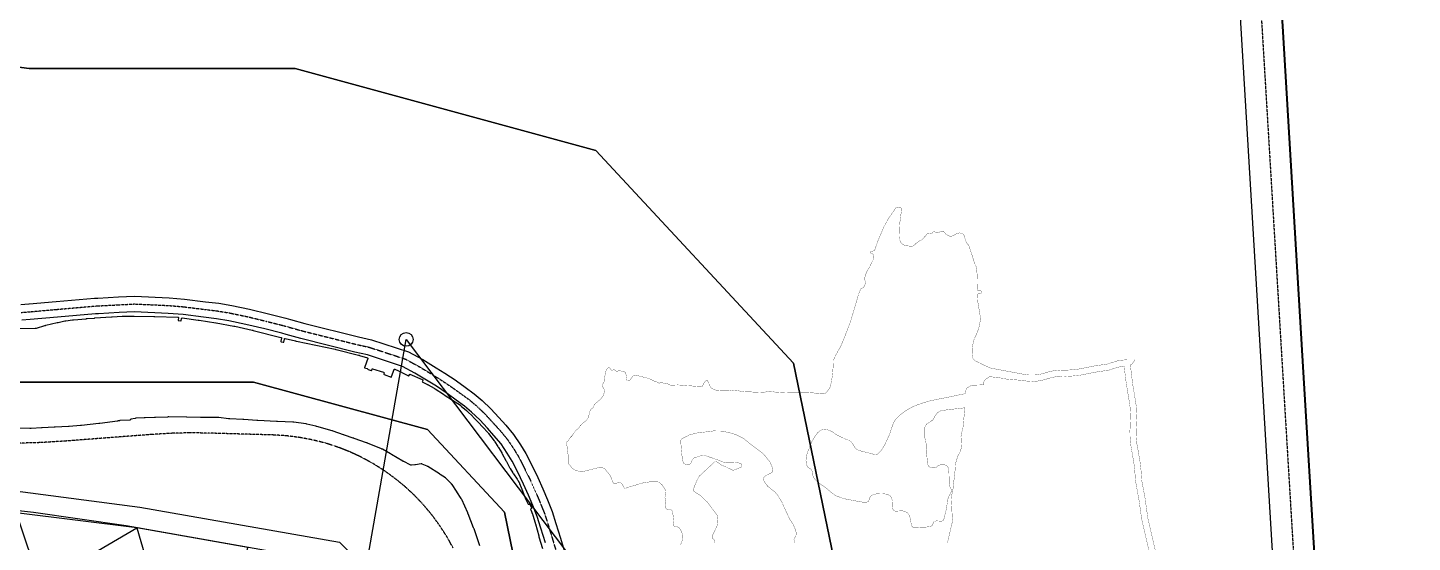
# Model space of a CAD drawing. Header units: millimetres. Extents: x -2018 to 1267, y -2136 to 2585.
# Drawn here: x -59 to 1267, y 792 to 1284 of the extents above; entities that cross this region are included whole.
import ezdxf

# ---------------------------------------------------------------- set-up
doc = ezdxf.new("R2010")
doc.units = ezdxf.units.MM
doc.linetypes.add('DASH', pattern=[0.35, 0.25, -0.1])
for name, color, linetype in [('0block', 7, 'Continuous'), ('0lake', 140, 'DASH'), ('0river', 141, 'Continuous'), ('0river_center', 10, 'Continuous'), ('0road_center', 10, 'DASH'), ('1origin_square', 40, 'Continuous'), ('1origin_square_circle', 40, 'Continuous'), ('2area_all', 7, 'Continuous'), ('2area_down', 7, 'Continuous'), ('2area_up', 7, 'Continuous'), ('3_commercial', 1, 'Continuous'), ('3_resident', 2, 'Continuous')]:
    doc.layers.add(name, color=color, linetype=linetype)
doc.layers.add('0edge', color=40, linetype='Continuous', lineweight=40)

msp = doc.modelspace()

# ---------------------------------------------------------------- linework, layer by layer
at = {"layer": '0block', "color": 7}
for points in [[(1134.5, 762.3), (1098.7, 1358.5)], [(-65.2, 1019.5), (-57.3, 1020.1), (-57.2, 1020.1), (-31.3, 1022.4), (5.5, 1025.6), (8.6, 1025.8), (28.4, 1026.8), (43.6, 1027.6), (76.9, 1026.1), (91.7, 1024.8), (111.7, 1022.3), (124.4, 1020.8), (137, 1018.7), (153.7, 1015.2), (172.1, 1010.7), (188.8, 1006.5), (193.2, 1005.2), (206.8, 1001.4), (258.2, 988.6), (270.7, 985.9), (306.2, 974.2), (319.7, 966.8), (332.7, 959), (340.9, 953.9), (351.6, 946.8), (352, 946.5), (360.4, 940.4), (369.1, 934.2), (376.5, 927.8), (385, 919.8), (392.7, 911.4), (399.3, 904.1), (406.7, 895.1), (413.3, 885.3), (418.4, 876.9), (423.7, 866.4), (429.8, 854.2), (434.8, 843.1), (439.1, 832.8), (443.6, 821.6), (447.2, 809.9), (451.5, 795.9), (456.9, 777.9)]]:
    msp.add_lwpolyline(points, dxfattribs=at)
at = {"layer": '0block'}
for points in [[(437.2, 791.5), (432.9, 805.5), (429.4, 816.6), (425.2, 827.1), (421, 837.1), (416.2, 847.8), (410.3, 859.7), (405.3, 869.6), (400.6, 877.3), (394.7, 886.1), (387.9, 894.3), (381.6, 901.3), (374.3, 909.3), (366.5, 916.7), (359.8, 922.4), (351.7, 928.2), (343.2, 934.3), (343, 934.4), (332.8, 941.3), (324.9, 946.2), (312.3, 953.8), (300.2, 960.3), (266.8, 971.4), (254.7, 974), (203, 986.9), (189, 990.8), (184.8, 992.1), (168.5, 996.2), (150.4, 1000.6), (134.2, 1003.9), (122.2, 1006), (109.9, 1007.4), (90.2, 1009.9), (76, 1011.1), (43.6, 1012.6), (29.2, 1011.8), (9.3, 1010.8), (6.5, 1010.6), (-30, 1007.4), (-56, 1005.1), (-56.2, 1005.1), (-64.2, 1004.5)], [(-109.6, 846.5), (48.9, 825.7), (240.1, 792.1), (274.5, 758)]]:
    msp.add_lwpolyline(points, dxfattribs=at)
msp.add_lwpolyline([(244.7, 416.3), (344.4, 410.4), (336.9, 441.4), (321.2, 521.4), (305.5, 601.4), (286.5, 671.8), (270.9, 723.5), (257.4, 746.8), (230.5, 773.5), (35.8, 807.7), (-53, 820.5), (-130.1, 829.1), (-132.2, 788.9), (-132.3, 754.5), (-129.5, 717.3), (-126.4, 694.8), (-123.3, 678), (-119.6, 661), (-65, 433.9), (165.1, 420.8)], close=True, dxfattribs=at)
at = {"layer": '0edge'}
msp.add_lwpolyline([(994.5, -665.4), (1024.9, -129.2), (1046.3, -110.3), (1204.9, -122.2), (1263.6, -126.3), (1267.1, -75.6), (1258.6, 121.4), (1213.3, 457.4), (1202.5, 537.9), (1181.9, 690.2), (1179.7, 708.8), (1174.4, 765.4), (1162.7, 960.1), (1157.9, 1040), (1138.6, 1360.8)], dxfattribs=at)
at = {"layer": '0lake', "const_width": 0.25}
for points in [[(566.7, 789.9), (567.9, 793.2), (568.1, 793.7), (568.1, 794.2), (568.4, 796.1), (568.4, 796.6), (568.4, 797.1), (568.4, 798.6), (568.4, 799.1), (568.3, 799.6), (567.7, 801.5), (567.6, 802), (567.3, 802.5), (565.8, 805), (565.5, 805.5), (565.2, 805.8), (564.3, 806.3), (563.9, 806.6), (563.5, 806.8), (561, 807.4), (560.5, 807.5), (560.1, 807.8), (559.8, 808.2), (559.6, 808.7), (559.6, 809.2), (559.6, 809.7), (559.9, 811.6), (560, 812.1), (560, 812.6), (559.5, 816.6), (559.5, 817.1), (559.4, 817.6), (559, 821.1), (558.9, 821.5), (558.6, 821.9), (557.9, 822.7), (557.5, 823), (557.1, 823.2), (556.6, 823.4), (556.1, 823.5), (553.7, 823.8), (553.2, 823.9), (552.7, 824.1), (552.4, 824.5), (552.2, 824.9), (552, 825.4), (552.1, 825.9), (552.1, 826.4), (552.2, 826.9), (552.3, 827.9), (552.4, 828.4), (552.4, 828.9), (552.4, 829.9), (552.4, 830.4), (552.3, 830.9), (551.8, 833.8), (551.7, 834.3), (551.6, 834.8), (551.7, 835.8), (551.8, 836.3), (551.9, 836.8), (552.2, 838.2), (552.3, 838.7), (552.4, 839.2), (552.3, 840.7), (552.3, 841.2), (552.1, 841.7), (551.7, 842.6), (551.5, 843), (551.2, 843.5), (549, 846.8), (548.7, 847.2), (548.3, 847.5), (546.5, 849.2), (546.1, 849.5), (545.6, 849.7), (544.6, 849.8), (544.1, 849.8), (543.6, 849.8), (541.6, 849.8), (541.1, 849.8), (540.6, 849.8), (537.1, 849.8), (536.6, 849.8), (536.1, 849.7), (531.7, 849.1), (531.2, 849), (530.7, 848.9), (524.9, 847.2), (524.4, 847), (524, 846.9), (516.8, 844.8), (516.3, 844.6), (515.8, 844.4), (514.4, 843.9), (514, 843.7), (513.5, 843.7), (513, 843.8), (512.6, 844), (512.3, 844.4), (512.1, 844.8), (511.9, 845.3), (511.2, 846.6), (511, 847.1), (510.7, 847.5), (509.4, 849), (509, 849.3), (508.6, 849.5), (508.1, 849.5), (507.6, 849.4), (507.1, 849.3), (506.6, 849.1), (504.3, 848.1), (503.9, 847.9), (503.4, 847.9), (502.9, 848.1), (502.6, 848.4), (501.7, 849.6), (501.4, 850.1), (501.3, 850.5), (500.1, 853.8), (499.9, 854.3), (499.7, 854.7), (499, 856.1), (498.7, 856.5), (498.4, 856.9), (496.2, 859.6), (495.9, 860), (494, 862.3), (493.6, 862.6), (493.1, 862.8), (491.3, 863.5), (490.8, 863.6), (490.3, 863.6), (488.8, 863.6), (488.3, 863.5), (487.8, 863.4), (484.9, 862.7), (484.4, 862.6), (483.9, 862.4), (478.6, 861.1), (478.1, 861), (477.6, 860.8), (473.2, 859.8), (472.8, 859.7), (472.3, 859.7), (470.3, 859.9), (469.8, 859.9), (469.3, 860), (468.3, 860.3), (467.8, 860.5), (467.4, 860.6), (465, 861.4), (464.6, 861.6), (464.2, 862), (462.6, 863.2), (462.2, 863.5), (461.9, 863.9), (460.8, 865.6), (460.5, 866), (460.2, 866.3), (459.4, 867), (459, 867.3), (458.9, 867.8), (458.9, 875.3), (458.9, 875.8), (458.8, 876.2), (458.4, 878.2), (458.3, 878.7), (458.3, 879.2), (458.1, 880.7), (458, 881.2), (458, 881.7), (458, 882.7), (458, 883.2), (457.9, 883.7), (457.2, 886.6), (457.3, 887.1), (457.4, 887.6), (457.6, 888), (457.9, 888.4), (459.1, 889.3), (459.4, 889.7), (459.7, 890.1), (460.7, 891.8), (461, 892.2), (461.3, 892.6), (462.4, 893.7), (462.7, 894), (463, 894.4), (465.2, 897.8), (465.5, 898.2), (465.8, 898.5), (467.7, 900.2), (468.1, 900.5), (468.4, 900.9), (469.2, 901.6), (469.5, 902), (469.7, 902.4), (470.2, 903.3), (470.5, 903.7), (470.8, 904), (473, 906.1), (473.4, 906.4), (473.8, 906.7), (475.8, 908.2), (476.2, 908.5), (476.5, 908.9), (477.7, 910.5), (478, 910.9), (478.1, 911.4), (479.6, 916.2), (479.7, 916.7), (479.8, 917.2), (479.9, 917.7), (480.1, 918.1), (480.4, 918.5), (480.6, 919), (480.9, 919.4), (481.3, 919.7), (482.1, 920.3), (482.5, 920.6), (482.8, 921), (483.1, 921.4), (483.3, 921.8), (483.5, 922.3), (483.9, 923.7), (484.2, 924.1), (484.6, 924.4), (486.1, 925.8), (486.5, 926.1), (486.9, 926.4), (489.6, 928.6), (489.9, 929), (490.2, 929.4), (492.4, 932.1), (492.7, 932.5), (492.8, 933), (493.2, 934.5), (493.4, 934.9), (493.6, 935.4), (493.8, 935.9), (493.7, 936.4), (493.6, 936.9), (493.2, 938.8), (493, 939.3), (492.8, 939.7), (492.2, 940.5), (492, 941), (491.8, 941.4), (491.6, 941.9), (491.6, 942.4), (491.7, 942.9), (491.9, 943.3), (492.2, 943.8), (492.5, 944.2), (492.7, 944.6), (492.9, 945.1), (493.2, 945.5), (493.4, 946), (493.3, 947), (493.3, 947.5), (493.4, 948), (494.5, 952.8), (494.6, 953.3), (494.7, 953.8), (495.2, 956.2), (495.4, 956.7), (495.6, 957.2), (496.6, 958.3), (496.9, 958.7), (497.3, 958.9), (497.8, 959), (498.3, 959), (498.8, 958.8), (499.1, 958.4), (499.3, 958), (499.6, 957.6), (499.9, 957.2), (500.2, 956.9), (500.7, 956.8), (501.2, 956.8), (501.7, 956.9), (502.2, 957), (502.7, 957.1), (503.1, 957.1), (503.6, 956.8), (503.9, 956.5), (504.3, 956.2), (505.1, 955.6), (505.6, 955.5), (506, 955.6), (506.5, 955.8), (506.9, 956.1), (507.4, 956.3), (507.8, 956.5), (508.3, 956.5), (508.7, 956.3), (509.2, 956.1), (511.1, 955.6), (511.6, 955.5), (512.1, 955.4), (512.6, 955.2), (513, 955), (513.4, 954.7), (513.8, 954.4), (514.1, 954), (514.8, 949.5), (514.9, 949.1), (515, 948.1), (515.1, 947.6), (515.2, 947.1), (515.4, 946.6), (515.7, 946.4), (516.2, 946.4), (516.7, 946.5), (517.2, 946.5), (517.6, 946.7), (517.9, 947.1), (518.8, 948.3), (519.1, 948.7), (519.4, 949.1), (520, 949.9), (520.3, 950.3), (520.6, 950.7), (520.9, 951.1), (521.3, 951.4), (521.8, 951.5), (522.8, 951.7), (523.3, 951.8), (523.8, 951.7), (524.3, 951.7), (524.8, 951.6), (525.3, 951.5), (528.2, 950.9), (528.7, 950.8), (529.2, 950.6), (532.5, 949.7), (533, 949.6), (533.5, 949.5), (537.8, 948.1), (538.3, 948), (538.7, 947.7), (539.1, 947.4), (539.6, 947.2), (540.9, 946.5), (541.4, 946.3), (541.8, 946.2), (543.7, 945.5), (544.2, 945.3), (544.6, 945.1), (545.4, 944.5), (545.9, 944.3), (546.4, 944.4), (546.8, 944.7), (547.2, 945), (547.7, 945), (548.1, 944.9), (549.1, 944.6), (549.6, 944.5), (550.1, 944.4), (553.5, 943.8), (554, 943.7), (554.5, 943.5), (555.4, 943.2), (555.9, 943), (556.3, 942.7), (556.8, 942.5), (557.3, 942.5), (559.8, 942.5), (560.3, 942.5), (560.8, 942.5), (563.3, 942.6), (563.8, 942.6), (564.3, 942.6), (568.3, 942.4), (568.8, 942.4), (569.3, 942.3), (573.2, 941.9), (573.7, 941.9), (574.2, 941.9), (576.7, 941.7), (577.2, 941.7), (577.7, 941.6), (584.2, 941.1), (584.7, 941.1), (585.2, 941.1), (586.7, 940.9), (587.2, 941.1), (587.5, 941.5), (588.6, 943.7), (588.8, 944.2), (589.1, 944.6), (590.7, 946.5), (591, 946.9), (591.5, 947.1), (592, 947.1), (592.3, 946.8), (593, 945.4), (593.2, 945), (593.4, 944.5), (594.8, 941.3), (595, 940.9), (595.3, 940.5), (595.7, 940.1), (596, 939.8), (596.4, 939.4), (597.7, 938.7), (598.1, 938.4), (598.6, 938.2), (600.5, 937.6), (601, 937.4), (601.4, 937.3), (607.4, 936.9), (607.9, 936.9), (608.4, 936.9), (611.4, 937), (611.9, 937), (612.4, 937), (614.4, 937.3), (614.9, 937.4), (615.4, 937.5), (615.9, 937.6), (616.4, 937.6), (618.4, 937.4), (618.9, 937.4), (619.4, 937.4), (620.4, 937.2), (620.9, 937.2), (621.4, 937.1), (624.3, 936.6), (624.8, 936.6), (625.3, 936.5), (626.8, 936.3), (627.3, 936.2), (627.8, 936.2), (628.8, 936.1), (629.3, 936), (629.8, 936), (632.3, 936), (632.8, 936), (633.3, 936), (635.8, 935.8), (636.3, 935.8), (636.8, 935.8), (639.3, 935.7), (639.8, 935.7), (640.3, 935.6), (643.3, 935.5), (643.8, 935.5), (644.3, 935.5), (645.3, 935.5), (645.8, 935.5), (646.3, 935.5), (646.8, 935.6), (648.2, 935.9), (648.7, 936), (649.2, 936.1), (650.7, 936.2), (651.2, 936.3), (651.7, 936.3), (653.2, 936.3), (653.7, 936.2), (654.2, 936.2), (655.2, 936.1), (655.7, 936), (656.2, 935.9), (657.6, 935.6), (658.1, 935.5), (658.6, 935.4), (661.6, 935.2), (662.1, 935.2), (662.6, 935.1), (663.6, 935.1), (664.1, 935.1), (664.6, 935.1), (666.6, 935.2), (667.1, 935.2), (667.6, 935.2), (669.6, 935.3), (670.1, 935.3), (670.6, 935.4), (673.6, 935.4), (674.1, 935.5), (674.6, 935.5), (676.6, 935.5), (677.1, 935.5), (677.6, 935.5), (680.1, 935.5), (680.6, 935.5), (681.1, 935.5), (684.6, 935.4), (685.1, 935.4), (685.6, 935.4), (687.6, 935.3), (688.1, 935.3), (688.6, 935.3), (692.1, 935.1), (692.6, 935.1), (693.1, 935.1), (695.6, 934.7), (696.1, 934.6), (696.6, 934.5), (700.6, 934.2), (701.1, 934.1), (701.6, 934.1), (704, 934.2), (704.5, 934.3), (705, 934.4), (705.4, 934.7), (705.8, 935.1), (707.1, 936.6), (707.4, 937), (707.7, 937.4), (709.4, 939.9), (709.6, 940.3), (709.8, 940.8), (709.9, 941.3), (710.9, 945.1), (711, 945.6), (711.1, 946.1), (712, 952.5), (712.1, 953), (712.1, 953.5), (712.6, 959.5), (712.7, 960), (712.7, 960.5), (712.7, 963), (712.8, 963.5), (712.8, 964), (712.8, 965.5), (712.8, 966), (713, 966.5), (714.7, 970.1), (714.9, 970.6), (715.1, 971), (716.5, 973.6), (716.8, 974.1), (717, 974.5), (720, 979.7), (720.2, 980.2), (720.4, 980.6), (724.4, 990.4), (724.5, 990.8), (724.7, 991.3), (729, 1002.5), (729.2, 1003), (729.3, 1003.5), (731.2, 1009.7), (731.4, 1010.1), (731.5, 1010.6), (736.7, 1028.4), (736.8, 1028.9), (737, 1029.3), (737.5, 1030.7), (737.7, 1031.2), (737.9, 1031.7), (738.8, 1034), (739.1, 1034.4), (739.5, 1034.7), (742, 1036.3), (742.3, 1036.6), (742.5, 1037.1), (743.1, 1038.5), (743.2, 1039), (743.3, 1039.5), (743.5, 1041), (743.5, 1041.5), (743.3, 1042), (743, 1042.9), (742.9, 1043.4), (742.9, 1043.9), (742.9, 1044.4), (742.9, 1044.9), (743.1, 1045.9), (743.2, 1046.4), (743.3, 1046.8), (744.3, 1049.7), (744.5, 1050.1), (744.7, 1050.6), (747.7, 1055.8), (747.9, 1056.2), (748.1, 1056.7), (751.5, 1063.4), (751.6, 1063.9), (751.7, 1064.4), (751.7, 1064.9), (751.7, 1065.3), (751.5, 1066.3), (751.3, 1066.8), (751.1, 1067.2), (750.4, 1067.9), (750, 1068.2), (749.5, 1068.5), (749.1, 1068.6), (748.6, 1068.8), (748.3, 1069.2), (748.3, 1069.7), (748.5, 1070.1), (749, 1070.3), (749.4, 1070.5), (749.9, 1070.6), (750.4, 1070.7), (750.9, 1070.8), (751.9, 1071), (752.3, 1071.3), (752.5, 1071.7), (753, 1073.1), (753.2, 1073.6), (753.3, 1074.1), (755.1, 1079.3), (755.3, 1079.7), (755.4, 1080.2), (759.3, 1089.4), (759.5, 1089.9), (761.3, 1094), (761.6, 1094.4), (761.8, 1094.9), (765.4, 1101.5), (765.6, 1101.9), (765.9, 1102.3), (773.1, 1112.6), (773.4, 1112.9), (773.9, 1112.8), (778.3, 1111.8), (778.3, 1111.3), (778.2, 1110.8), (776.5, 1097.9), (776.5, 1097.5), (776.4, 1097), (776, 1086), (776, 1085.5), (776, 1085), (776.3, 1082.5), (776.3, 1082), (776.4, 1081.5), (777.1, 1079.6), (777.3, 1079.1), (777.6, 1078.8), (777.9, 1078.4), (778.3, 1078), (778.7, 1077.7), (779.5, 1077.1), (779.9, 1076.8), (780.3, 1076.6), (782.2, 1076), (782.7, 1075.8), (786.6, 1075.4), (787.1, 1075.4), (788.6, 1075.5), (789.1, 1075.6), (789.6, 1075.7), (791.4, 1077.4), (791.8, 1077.8), (792.2, 1078.1), (793.7, 1079.3), (794.1, 1079.7), (794.5, 1080), (797.2, 1081.3), (797.6, 1081.5), (798, 1081.9), (800.7, 1084.8), (801.1, 1085.1), (801.4, 1085.5), (802.6, 1087.1), (803, 1087.5), (803.4, 1087.8), (803.9, 1087.8), (804.4, 1087.8), (804.8, 1087.7), (805.3, 1087.7), (805.8, 1087.6), (806.3, 1087.6), (806.8, 1087.7), (807.3, 1087.8), (807.6, 1088.2), (807.9, 1088.6), (808.3, 1088.9), (808.7, 1089.1), (809.2, 1089.3), (809.7, 1089.1), (810.2, 1089), (810.6, 1088.9), (811.6, 1088.7), (812.1, 1088.5), (812.6, 1088.5), (813.6, 1088.6), (814.1, 1088.7), (814.5, 1088.9), (814.9, 1089.3), (815.3, 1089.5), (815.8, 1089.6), (816.3, 1089.7), (816.8, 1089.7), (817.8, 1089.7), (818.2, 1089.6), (818.6, 1089.3), (819.3, 1088.5), (819.6, 1088.1), (819.9, 1087.7), (820.1, 1087.3), (820.5, 1086.9), (820.9, 1086.7), (821.8, 1086.2), (822.2, 1086), (822.6, 1085.7), (824, 1085.1), (824.5, 1084.9), (824.9, 1084.9), (825.9, 1085), (826.4, 1085.1), (826.9, 1085.3), (828.3, 1085.9), (828.7, 1086.1), (829.2, 1086.3), (830.9, 1087.4), (831.3, 1087.6), (831.8, 1087.7), (833.3, 1088), (833.8, 1088.1), (834.3, 1088), (836.6, 1087.2), (837.1, 1087), (837.4, 1086.6), (837.7, 1086.2), (838, 1085.8), (838.2, 1085.3), (838.3, 1084.9), (838.5, 1084.4), (839.2, 1081.5), (839.4, 1081), (839.5, 1080.5), (840.7, 1078.3), (840.9, 1077.9), (841.2, 1077.5), (841.6, 1077.2), (842, 1076.9), (842.3, 1076.5), (842.6, 1076.1), (842.7, 1075.6), (842.8, 1075.1), (842.9, 1074.6), (843, 1074.1), (843.2, 1073.7), (844.5, 1070.4), (844.6, 1069.9), (844.8, 1069.5), (846.3, 1064.7), (846.4, 1064.2), (846.6, 1063.7), (847.9, 1059.4), (848.1, 1059), (848.3, 1058.5), (849.2, 1056.7), (849.3, 1056.3), (849.5, 1055.8), (850.1, 1052.8), (850.1, 1052.3), (850.2, 1051.8), (850.5, 1047.9), (850.6, 1047.4), (850.6, 1046.9), (850.7, 1041.4), (850.7, 1040.9), (850.7, 1040.4), (850.5, 1034.9), (850.5, 1034.4), (850.6, 1033.9), (850.8, 1033.4), (851.1, 1033.2), (851.6, 1033.2), (852.1, 1033.3), (852.6, 1033.2), (853.1, 1033.2), (853.6, 1033), (854, 1032.7), (854.4, 1032.4), (854.6, 1032), (854.6, 1031.5), (854.5, 1031), (854.4, 1030.5), (853.9, 1030.3), (853.4, 1030.2), (852.9, 1030.1), (851.9, 1030.1), (851.6, 1029.8), (851.2, 1029.4), (851, 1029), (850.9, 1028.5), (850.8, 1028), (850.9, 1027.5), (851.1, 1023), (851.2, 1022.5), (851.2, 1022), (852.5, 1014.1), (852.6, 1013.6), (853.3, 1009.2), (853.4, 1008.7), (853.5, 1008.2), (853.8, 1005.2), (853.7, 1004.7), (853.6, 1004.2), (852.8, 1000.8), (852.7, 1000.3), (852.6, 999.8), (852.1, 996.9), (852, 996.4), (851.8, 995.9), (849.5, 990.4), (849.3, 989.9), (849.1, 989.5), (847.2, 985.4), (847.1, 984.9), (847, 984.4), (845.9, 978.5), (845.9, 978), (845.8, 977.5), (845.6, 972), (845.6, 971.5), (845.7, 971), (846.3, 968.6), (846.4, 968.1), (846.7, 967.7), (847.7, 966.6), (848.1, 966.2), (848.5, 965.9), (848.8, 965.6), (849.3, 965.4), (849.7, 965.2), (851.6, 964.3), (852, 964.1), (852.5, 963.9), (857.3, 961.4), (857.8, 961.2), (858.3, 961), (863.3, 958.8), (863.8, 958.7), (864.3, 958.6), (895.2, 952.8), (895.7, 952.7), (900.2, 952.1), (900.7, 952.1), (901.2, 952.1), (905.2, 952.1), (905.7, 952.1), (906.2, 952.2), (910.7, 952.8), (911.1, 952.9), (911.6, 953), (915.5, 954.1), (916, 954.2), (916.4, 954.4), (920.3, 955.5), (920.8, 955.6), (921.3, 955.7), (925.2, 956.4), (925.7, 956.5), (926.2, 956.5), (930.2, 956.9), (930.7, 956.9), (931.2, 956.8), (935.2, 956.8), (935.7, 956.8), (936.2, 956.8), (940.2, 957), (940.7, 957.1), (941.2, 957.1), (947.6, 957.8), (948.1, 957.9), (948.6, 958), (954.5, 959.1), (955, 959.2), (955.5, 959.3), (964.3, 961.1), (964.8, 961.2), (965.3, 961.2), (974.2, 962.4), (974.7, 962.5), (975.2, 962.6), (977.5, 963.4), (978, 963.6), (978.5, 963.7), (984.7, 965.6), (985.2, 965.6), (985.7, 965.7), (988.7, 966.3), (989.2, 966.3), (989.7, 966.4), (992.7, 966.6), (993.2, 966.7), (993.7, 966.7), (994.2, 966.8), (994.7, 966.8), (1001.2, 966.8), (1001.2, 966.4), (1001, 965.9), (1000.8, 965.5), (1000.6, 965), (1000.3, 964.6), (1000, 964.2), (999.7, 963.8), (999.4, 963.4), (999, 963), (998.7, 962.7), (998.3, 962.4), (997.9, 962.1), (997.4, 961.8), (997.2, 961.5), (998.3, 952.5), (998.3, 952), (998.4, 951.5), (999.7, 941.6), (999.8, 941.1), (999.9, 940.6), (1001.6, 930.3), (1001.7, 929.8), (1001.8, 929.3), (1002.9, 921.9), (1002.9, 921.4), (1003, 920.9), (1003.3, 913.9), (1003.3, 913.4), (1003.4, 912.9), (1003.1, 905.4), (1003.1, 904.9), (1003, 904.4), (1002.8, 898.9), (1002.8, 898.4), (1002.8, 897.9), (1002.9, 892.9), (1002.9, 892.4), (1003, 891.9), (1003.5, 886.4), (1003.5, 885.9), (1003.6, 885.4), (1004.5, 880.5), (1004.6, 880), (1004.6, 879.5), (1006.1, 871.2), (1006.2, 870.7), (1006.3, 870.2), (1007.3, 861.7), (1007.4, 861.2), (1007.4, 860.7), (1008, 852.8), (1008, 852.3), (1008, 851.8), (1011.4, 833.6), (1011.5, 833.1), (1011.5, 832.6), (1013.9, 815.2), (1014, 814.8), (1014.1, 814.3), (1023, 775.8)], [(1017.2, 774.4), (1008.2, 813.4), (1008.1, 813.8), (1008, 814.3), (1005.6, 831.7), (1005.5, 832.2), (1005.4, 832.7), (1002.1, 850.9), (1002, 851.4), (1002, 851.8), (1001.5, 859.8), (1001.4, 860.3), (1001.4, 860.8), (1000.4, 869.3), (1000.3, 869.8), (1000.2, 870.3), (998.8, 878.1), (998.7, 878.6), (998.6, 879.1), (997.7, 884.5), (997.6, 885), (997.6, 885.5), (997, 891.5), (996.9, 892), (996.9, 892.5), (996.8, 898), (996.8, 898.5), (996.8, 899), (997.1, 905), (997.1, 905.5), (997.1, 906), (997.3, 912.5), (997.4, 913), (997.3, 913.5), (997, 920.5), (996.9, 921), (996.9, 921.5), (995.9, 928.4), (995.8, 928.9), (995.7, 929.4), (993.7, 941.7), (993.6, 942.2), (993.5, 942.7), (992.4, 950.6), (992.4, 951.1), (992.3, 951.6), (991.3, 960.1), (991.1, 960.5), (990.6, 960.4), (986.7, 959.8), (986.2, 959.7), (985.7, 959.6), (979.9, 957.9), (979.5, 957.7), (979, 957.6), (976.1, 956.6), (975.6, 956.5), (975.2, 956.5), (966.2, 955.3), (965.7, 955.2), (965.2, 955.1), (956.4, 953.4), (955.9, 953.3), (949.1, 951.9), (948.6, 951.8), (948.1, 951.8), (941.1, 951.1), (940.6, 951), (940.1, 951), (935.6, 950.8), (935.1, 950.7), (934.6, 950.8), (931.1, 950.9), (930.6, 950.9), (930.1, 950.8), (926.6, 950.6), (926.1, 950.5), (925.6, 950.4), (922.2, 949.8), (921.7, 949.7), (921.2, 949.5), (917.9, 948.5), (917.4, 948.4), (913.6, 947.3), (913.1, 947.2), (912.6, 947.1), (908.6, 946.4), (908.1, 946.3), (907.6, 946.3), (904.2, 946), (903.7, 946), (903.2, 946), (899.2, 946.2), (898.7, 946.2), (898.2, 946.3), (894.2, 946.9), (893.7, 946.9), (893.2, 947), (878.8, 948.2), (878.3, 948.3), (877.8, 948.4), (876.8, 948.7), (876.3, 948.8), (875.8, 948.9), (871.9, 949.4), (867.4, 950), (866.9, 950), (866.4, 950.1), (864.4, 950.3), (863.9, 950.4), (863.4, 950.4), (862.4, 950.5), (862, 950.3), (861.6, 950), (858.7, 948), (858.3, 947.7), (858, 947.3), (857.1, 946.1), (857, 945.6), (857, 945.1), (856.9, 944.6), (856.9, 944.1), (856.9, 943.6), (856.9, 943.1), (856.4, 943), (854.4, 942.7), (853.9, 942.6), (853.4, 942.6), (845.9, 942.4), (845.4, 942.4), (845, 942.2), (841.1, 939.8), (840.7, 939.5), (840.4, 939.1), (839.8, 937.8), (839.6, 937.3), (839.5, 936.8), (839.1, 934.8), (839, 934.4), (838.5, 934.2), (825.3, 931.4), (824.8, 931.3), (812.1, 928.8), (811.6, 928.8), (811.1, 928.6), (805.7, 927.4), (805.3, 927.3), (804.8, 927.2), (799, 925.5), (798.5, 925.4), (798, 925.2), (792.9, 923.4), (792.4, 923.2), (791.9, 923.1), (787.8, 921.2), (787.4, 921), (786.9, 920.8), (783, 918.5), (782.6, 918.3), (782.2, 918), (778.1, 915), (777.8, 914.7), (777.4, 914.4), (774.1, 911.4), (773.7, 911), (773.4, 910.6), (772.7, 909.9), (772.4, 909.5), (772.1, 909.1), (771.3, 907.8), (771, 907.4), (770.8, 907), (770.2, 905.6), (770, 905.1), (769.8, 904.7), (768.3, 900.4), (768.1, 900), (768, 899.5), (767.6, 898), (767.5, 897.5), (767.3, 897.1), (766.8, 895.7), (766.6, 895.2), (766.4, 894.8), (763.1, 887.5), (762.9, 887), (762.7, 886.6), (759.7, 881.4), (759.4, 880.9), (759.1, 880.5), (755.7, 876.9), (755.3, 876.5), (754.9, 876.3), (754.5, 876), (754, 875.8), (753.5, 875.8), (753, 875.9), (752.6, 875.9), (751.1, 876.3), (750.6, 876.5), (750.2, 876.6), (747.7, 877.2), (747.2, 877.4), (746.8, 877.5), (741.9, 878.7), (741.4, 878.8), (740.9, 878.9), (736.1, 880.4), (735.7, 880.5), (735.3, 880.9), (734.2, 881.9), (733.9, 882.2), (733.6, 882.6), (730.4, 887.7), (730.1, 888.1), (729.7, 888.4), (728, 889.4), (727.5, 889.7), (727.1, 889.9), (724.2, 890.9), (723.8, 891.1), (723.3, 891.3), (716.6, 894.6), (716.1, 894.8), (715.7, 895.1), (711.6, 897.9), (711.2, 898.2), (710.7, 898.4), (707.9, 899.4), (707.4, 899.6), (706.9, 899.7), (705.4, 899.9), (704.9, 899.9), (704.4, 899.9), (702.5, 899.7), (702, 899.6), (701.5, 899.5), (700.6, 899.1), (700.1, 898.8), (699.7, 898.5), (697.5, 896.5), (697.2, 896.1), (696.9, 895.8), (694.9, 892.9), (694.6, 892.4), (694.4, 892), (692.1, 888.1), (691.9, 887.7), (691.7, 887.2), (689.6, 881.6), (689.4, 881.2), (689.2, 880.7), (688.4, 878.9), (688.2, 878.4), (688, 877.9), (687.4, 875.5), (687.2, 875), (687.1, 874.5), (686.9, 873.6), (686.8, 873.1), (686.8, 872.6), (686.6, 870.1), (686.7, 869.6), (686.7, 869.1), (687.2, 866.6), (687.3, 866.2), (687.5, 865.7), (687.8, 864.7), (687.9, 864.3), (688.2, 863.9), (690.4, 862.6), (690.8, 862.3), (691.2, 862), (691.6, 861.6), (691.9, 861.3), (692.2, 860.9), (692.5, 859.9), (692.6, 859.5), (692.7, 859), (692.9, 857.5), (692.9, 857), (693, 856.5), (694.2, 853.7), (694.4, 853.3), (694.7, 852.9), (697.2, 850.4), (697.5, 850.1), (697.9, 849.8), (700.7, 847.6), (701.1, 847.3), (701.5, 847), (704.8, 844.8), (705.2, 844.5), (705.6, 844.2), (708.3, 841.9), (708.7, 841.6), (709, 841.3), (711.3, 839.4), (711.7, 839.1), (712.1, 838.8), (714.6, 837), (715, 836.7), (715.4, 836.5), (720.1, 834.8), (720.6, 834.7), (721.1, 834.5), (724.9, 833.4), (725.4, 833.3), (725.9, 833.2), (736.7, 831.2), (737.2, 831.1), (737.7, 831.1), (740.7, 830.5), (741.2, 830.4), (741.7, 830.4), (743.7, 830.4), (744.2, 830.4), (744.6, 830.5), (745.6, 830.7), (746.1, 830.8), (746.5, 831.1), (746.8, 831.5), (746.9, 832), (747.1, 833), (747.2, 833.5), (747.4, 833.9), (747.8, 834.9), (748, 835.3), (748.3, 835.7), (749, 836.4), (749.4, 836.7), (749.8, 837), (750.7, 837.5), (751.1, 837.7), (751.6, 837.8), (753.6, 838.3), (754, 838.4), (754.5, 838.4), (758.5, 838.6), (759, 838.6), (759.5, 838.6), (763, 838.2), (763.5, 838.1), (764, 837.9), (766.3, 837.1), (766.8, 836.9), (767.2, 836.6), (768.1, 835.4), (768.4, 835), (768.6, 834.6), (769.1, 832.6), (769.2, 832.1), (769.3, 831.6), (769.4, 829.6), (769.4, 829.1), (769.4, 828.6), (769.4, 827.6), (769.5, 827.1), (769.5, 826.6), (769.7, 824.7), (769.8, 824.2), (769.9, 823.7), (770.1, 823.2), (770.3, 822.8), (770.7, 822.4), (771.1, 822.1), (771.5, 822), (772, 821.9), (772.5, 821.8), (773, 821.8), (775.5, 822), (776, 822), (776.5, 822.1), (778.5, 822.1), (779, 822.1), (779.5, 822), (780.5, 821.9), (781, 821.8), (781.4, 821.5), (784, 820), (784.3, 819.6), (784.6, 819.2), (785.6, 817.5), (785.8, 817), (786, 816.6), (786.5, 814.6), (786.7, 814.1), (786.8, 813.7), (787.2, 810.7), (787.3, 810.2), (787.4, 809.7), (787.8, 808.3), (787.9, 807.8), (788.2, 807.3), (788.4, 806.9), (788.8, 806.6), (789.2, 806.3), (789.7, 806.2), (790.2, 806.1), (793.2, 806.2), (793.7, 806.2), (794.2, 806.3), (797.1, 806.5), (797.6, 806.5), (798.1, 806.5), (800.6, 806.5), (801.1, 806.5), (801.6, 806.6), (805.6, 807.1), (806.1, 807.3), (806.5, 807.5), (806.9, 807.8), (807.3, 808.1), (807.6, 808.5), (807.8, 809), (808.9, 811.2), (809.2, 811.7), (809.6, 811.9), (810, 812.1), (810.5, 812.3), (811, 812.4), (811.5, 812.5), (812, 812.5), (812.5, 812.5), (813, 812.4), (813.5, 812.4), (814, 812.4), (814.5, 812.3), (815, 812.3), (815.5, 812.3), (816, 812.3), (816.5, 812.3), (817, 812.4), (817.5, 812.5), (817.9, 812.8), (818.2, 813.1), (818.4, 813.6), (818.9, 815), (819, 815.5), (819.1, 816), (819.9, 819.4), (820, 819.9), (820.1, 820.4), (820.6, 822.3), (820.8, 822.8), (820.8, 823.3), (821.4, 826.7), (821.5, 827.2), (821.6, 827.7), (822.1, 831.2), (822.1, 831.7), (822.2, 832.2), (822.4, 833.1), (822.5, 833.6), (822.7, 834.1), (822.9, 835.1), (823.1, 835.6), (823.3, 836), (823.6, 836.4), (823.9, 836.8), (824.2, 837.2), (824.4, 837.7), (824.7, 838.1), (824.9, 838.5), (825.1, 839), (825.3, 839.5), (825.5, 839.9), (825.6, 840.4), (825.7, 840.9), (825.8, 841.4), (825.7, 841.9), (825.6, 842.4), (825.6, 842.9), (825.4, 843.4), (825.2, 843.8), (825, 844.3), (824.7, 844.7), (824.5, 845.1), (824.3, 845.6), (824.1, 846), (824, 846.5), (823.9, 847), (823.8, 847.5), (823.8, 848), (823.7, 850), (823.6, 850.5), (823.6, 851), (823.6, 854), (823.6, 854.5), (823.6, 855), (823.5, 859), (823.5, 859.5), (823.4, 860), (823.1, 862.5), (822.9, 863), (822.7, 863.4), (822.6, 863.9), (822.3, 864.3), (822, 864.7), (821.6, 865.1), (821.2, 865.4), (820.8, 865.6), (820.3, 865.8), (819.4, 866.1), (818.9, 866.1), (818.4, 866.1), (817.9, 866.2), (817.4, 866.2), (816.9, 866.2), (815.4, 866.1), (814.9, 866), (814.4, 865.9), (813.9, 865.8), (813.5, 865.6), (813, 865.3), (812.6, 865), (812.3, 864.7), (812, 864.3), (811.6, 863.9), (811.3, 863.6), (810.8, 863.5), (810.3, 863.3), (809.8, 863.2), (809.3, 863.2), (808.3, 863.2), (807.8, 863.2), (807.3, 863.3), (805.9, 863.7), (805.4, 863.8), (805, 864.1), (804.2, 864.7), (803.9, 865.1), (803.7, 865.6), (803.5, 866), (803.1, 868), (803.1, 868.5), (802.5, 873), (802.5, 873.5), (802, 877.4), (802, 877.9), (801.9, 880.9), (801.8, 881.4), (801.8, 884.9), (801.8, 885.4), (801.7, 885.9), (801.2, 889.4), (801.1, 889.9), (801, 890.4), (800.6, 891.3), (800.5, 891.8), (800.4, 892.3), (800.3, 899.8), (800.3, 900.3), (800.3, 900.8), (800.4, 901.3), (800.4, 901.8), (800.5, 902.3), (800.6, 902.7), (800.8, 903.2), (801, 903.7), (801.3, 904.1), (801.6, 904.5), (801.9, 904.9), (802.3, 905.2), (802.6, 905.6), (803, 905.9), (803.5, 906.1), (803.9, 906.4), (804.4, 906.6), (804.8, 906.8), (805.2, 907), (805.7, 907.3), (806.1, 907.6), (806.5, 907.9), (806.9, 908.2), (807.6, 908.9), (808, 909.2), (808.3, 909.6), (808.6, 910), (808.9, 910.4), (809.1, 910.8), (809.4, 911.3), (809.6, 911.7), (809.8, 912.2), (810.3, 913), (810.6, 913.5), (810.8, 913.9), (811.5, 914.7), (811.8, 915.1), (812.1, 915.4), (812.5, 915.8), (812.9, 916.1), (813.2, 916.4), (814.1, 917), (814.5, 917.2), (814.9, 917.5), (815.9, 917.9), (816.3, 918.1), (816.8, 918.2), (838.2, 920.7), (838.6, 920.7), (838.7, 920.2), (837.1, 903.3), (837, 902.8), (837, 902.3), (836.8, 900.8), (836.7, 900.3), (836.6, 899.9), (836, 898), (835.8, 897.5), (835.7, 897), (835.1, 894), (835.1, 893.6), (835, 893.1), (835.3, 888.6), (835.3, 888.1), (835.3, 887.6), (835.5, 883.6), (835.5, 883.1), (835.4, 882.6), (834.5, 879.2), (834.3, 878.7), (834.1, 878.3), (832.3, 875.3), (832.1, 874.8), (831.9, 874.4), (829.9, 867.7), (829.8, 867.2), (829.7, 866.7), (829.5, 862.2), (829.4, 861.7), (829.4, 861.2), (828.4, 852.2), (828.3, 851.7), (828.3, 851.3), (827.7, 846.8), (827.6, 846.3), (827.6, 845.8), (827.6, 845.3), (827.6, 844.8), (827.6, 844.3), (826.5, 838.9), (826.4, 838.4), (826.3, 837.9), (825.8, 833.4), (825.8, 832.9), (825.8, 832.4), (826, 829), (826, 828.5), (826.1, 828), (826.6, 817), (826.7, 816.5), (826.7, 816), (827.1, 814.5), (827.2, 814), (827.2, 813.5), (822.1, 791.6)], [(676.2, 791.9), (675.7, 792), (675.5, 792.4), (675.1, 794.3), (675.2, 794.8), (675.3, 795.3), (675.5, 795.7), (675.8, 796.2), (676, 796.6), (676.3, 797), (676.5, 797.5), (676.8, 797.9), (677, 798.3), (677.1, 798.8), (677.2, 800.3), (677.2, 800.8), (677.2, 801.3), (676.8, 803.3), (676.6, 803.7), (676.5, 804.2), (674.5, 808.8), (674.3, 809.3), (674, 809.7), (671, 814.3), (670.8, 814.7), (670.6, 815.2), (667.4, 822), (667.2, 822.4), (667, 822.9), (663.5, 830.6), (663.3, 831.1), (663, 831.5), (659.9, 836.6), (659.6, 837.1), (659.3, 837.4), (657, 840.1), (656.6, 840.4), (656.2, 840.7), (653.4, 842.8), (653, 843.1), (652.7, 843.5), (650.3, 845.3), (650, 845.7), (649.6, 846.1), (646.9, 849.7), (646.7, 850.1), (646.5, 850.6), (646.1, 852), (646, 852.5), (646, 853), (646.3, 854), (646.5, 854.4), (646.8, 854.7), (648.4, 856), (648.8, 856.3), (649.3, 856.5), (653.3, 858.4), (653.8, 858.7), (654.1, 859.1), (654.9, 860.3), (655, 860.8), (654.9, 861.3), (654.4, 863.7), (654.2, 864.2), (654, 864.6), (652.4, 868.3), (652.2, 868.8), (651.9, 869.2), (649.1, 872.7), (648.8, 873.1), (648.5, 873.5), (645.9, 876.5), (645.5, 876.9), (645.1, 877.2), (639.6, 881.4), (639.2, 881.7), (638.8, 882), (633.9, 885.6), (633.6, 885.9), (633.2, 886.2), (627, 891.3), (626.6, 891.5), (626.1, 891.8), (623.4, 893.1), (623, 893.3), (619.4, 895.1), (618.9, 895.3), (618.5, 895.4), (612.7, 897.1), (612.2, 897.2), (611.7, 897.3), (606.3, 898.4), (605.8, 898.5), (605.3, 898.5), (598.3, 898.6), (597.8, 898.6), (597.3, 898.5), (593.4, 898), (592.9, 898), (592.4, 897.9), (590.9, 897.7), (590.4, 897.6), (589.9, 897.6), (585.4, 897), (584.9, 896.9), (584.4, 896.9), (582, 896.6), (581.5, 896.5), (581, 896.4), (574.7, 894.7), (574.3, 894.5), (573.8, 894.2), (568.5, 891.5), (568, 891.3), (567.6, 891), (567.3, 890.7), (567, 890.2), (566.9, 889.7), (566.9, 889.2), (566.8, 888.7), (566.8, 888.2), (566.9, 887.2), (566.9, 886.7), (566.9, 886.2), (567.2, 882.7), (567.2, 882.2), (567.6, 877.8), (567.6, 877.3), (567.7, 876.8), (568.1, 873.3), (568.1, 872.8), (568.3, 872.3), (569.1, 868.4), (569.2, 867.9), (570, 867.3), (570.4, 867), (570.9, 866.9), (572.4, 866.6), (572.9, 866.5), (573.4, 866.4), (574.4, 866.4), (574.9, 866.4), (575.3, 866.6), (576, 867.4), (576.4, 867.7), (576.6, 868.2), (577, 869.1), (577.2, 869.5), (577.4, 870), (578.8, 872.1), (579.1, 872.5), (579.4, 872.8), (587.5, 875.4), (588, 875.6), (588.5, 875.6), (602.7, 870.7), (603.1, 870.5), (603.6, 870.3), (604.1, 870.1), (607.3, 868.8), (607.7, 868.6), (608.2, 868.5), (610.7, 868.1), (611.2, 868), (611.7, 868), (614.7, 868.1), (615.2, 868.1), (615.7, 868.1), (619.7, 868.3), (620.2, 868.3), (620.7, 868.2), (623.6, 867.7), (624.1, 867.6), (624.5, 867.3), (625, 865.9), (625.1, 865.4), (624.9, 864.9), (624.7, 864.5), (624.5, 864), (624.1, 863.7), (617.6, 861.1), (617.1, 861), (616.7, 861), (616.2, 861.2), (615.8, 861.4), (615.3, 861.6), (610.8, 863.8), (610.4, 864), (609.9, 864.2), (606.2, 865.7), (605.7, 865.9), (605.3, 866.2), (602.5, 868.2), (602.1, 868.5), (601.6, 868.8), (601.2, 869), (600.7, 869.1), (599.7, 869.2), (599.2, 869.2), (598.8, 868.9), (597.8, 867.8), (597.4, 867.4), (597.1, 867.1), (584.7, 855.5), (584.4, 855.1), (584.1, 854.7), (582, 850.7), (581.8, 850.2), (581.6, 849.8), (579.7, 845.1), (579.6, 844.7), (579.4, 844.2), (579.1, 843.2), (579, 842.8), (578.9, 842.3), (579, 841.8), (579.1, 841.3), (579.4, 840.9), (581.4, 839.4), (581.8, 839.1), (582.2, 838.9), (585.2, 837.1), (585.6, 836.8), (586, 836.5), (589.5, 832.9), (589.9, 832.6), (590.3, 832.3), (591.7, 830.9), (592.1, 830.6), (592.4, 830.2), (602.3, 816.9), (602.4, 816.5), (602.3, 816), (601.6, 808.5), (601.5, 808), (601.4, 807.6), (599.5, 803.5), (599.3, 803), (599.1, 802.6), (596.8, 798.1), (596.7, 797.6), (596.7, 797.1), (596.7, 796.6), (596.9, 796.2), (597.1, 795.8), (597.5, 795.4), (597.9, 795.1), (598.7, 794.5), (599, 794.1), (599.2, 793.6), (599.3, 793.2), (599.2, 792.7), (598.9, 791.7)]]:
    msp.add_lwpolyline(points, dxfattribs=at)
at = {"layer": '0river'}
for points in [[(-116.2, 996.5), (-51.2, 997), (-50.7, 997), (-50.2, 997.1), (-42, 999.5), (-41.5, 999.6), (-41, 999.7), (-30.4, 1002.3), (-29.9, 1002.4), (-29.4, 1002.5), (-23, 1003.8), (-22.5, 1003.9), (-22, 1004), (-15.6, 1004.8), (-15.1, 1004.8), (-14.6, 1004.9), (-2.6, 1006), (-2.1, 1006.1), (-1.6, 1006.1), (5.3, 1006.6), (5.8, 1006.7), (21.8, 1007.8), (22.3, 1007.8), (31.8, 1008.5), (32.3, 1008.5), (32.8, 1008.5), (42.3, 1008.3), (42.8, 1008.3), (43.3, 1008.3), (62.3, 1008.1), (62.8, 1008.1), (63.3, 1008.1), (85.3, 1007.5), (85.7, 1007.4), (85.9, 1007), (85.5, 1004.5), (85.7, 1004.2), (88, 1003.8), (88.5, 1003.8), (88.9, 1006.3), (89, 1006.8), (89.5, 1006.8), (104.8, 1004.7), (105.3, 1004.7), (105.8, 1004.6), (121.6, 1002.2), (122.1, 1002.1), (138.8, 998.9), (139.3, 998.8), (139.8, 998.7), (156.4, 995), (156.9, 994.9), (157.4, 994.8), (184, 988.1), (184.4, 987.9), (184.5, 987.4), (183.8, 984.5), (183.8, 984.1), (184.3, 983.9), (186.2, 983.4), (186.6, 983.6), (187.4, 986.5), (187.5, 986.9), (188, 986.9), (197.8, 984.7), (198.3, 984.6), (198.7, 984.5), (235.9, 976.7), (236.4, 976.6), (236.9, 976.5), (258.3, 971.2), (258.8, 971.1), (259.2, 970.9), (266.9, 968.5), (267.2, 968.3), (267.1, 967.8), (264.2, 959.8), (264.1, 959.3), (264.1, 958.9), (266.5, 958.2), (266.9, 958), (267.1, 957.6), (267.4, 957.3), (270.2, 956.3), (270.7, 956.5), (270.9, 956.9), (271.2, 957.9), (271.6, 958), (282.2, 954.8), (282.6, 954.6), (282.9, 954.3), (282.7, 953.8), (282.6, 953.3), (282.5, 952.9), (282.8, 952.6), (289.4, 950.2), (289.7, 950.3), (289.9, 950.8), (292.3, 957.4), (292.5, 957.8), (293, 957.7), (299.3, 954.7), (299.7, 954.4), (300.2, 954.2), (306, 951.3), (306.4, 951.3), (306.9, 952.2), (307.1, 952.7), (307.4, 952.9), (319.3, 947.7), (319.8, 947.4), (319.9, 947), (319.4, 946.2), (319.3, 945.7), (319.7, 945.4), (323.6, 943.3), (324.1, 943.1), (324.5, 942.9), (325, 942.6), (330.7, 939.5), (331.1, 939.2), (331.5, 938.9), (339.5, 933.8), (339.9, 933.5), (340.3, 933.3), (348.3, 928), (355.8, 923.1), (356.2, 922.8), (356.6, 922.4), (361.5, 918.2), (361.9, 917.9), (362.3, 917.6), (367.6, 912.3), (367.9, 911.9), (372.8, 906.9), (373.2, 906.6), (373.5, 906.2), (376.7, 903), (377, 902.6), (377.3, 902.2), (382, 897), (382.3, 896.7), (382.6, 896.3), (388.1, 889.1), (388.3, 888.7), (388.6, 888.2), (391.6, 883.6), (391.9, 883.2), (392.2, 882.8), (395.3, 877.7), (395.5, 877.2), (395.8, 876.8), (399.3, 870.2), (399.6, 869.8), (399.8, 869.3), (402.9, 863.6), (403.1, 863.2), (403.4, 862.7), (405.9, 858.4), (406.2, 858), (406.5, 857.6), (410.2, 852.3), (410.5, 851.8), (410.7, 851.4), (412, 849.2), (412.2, 848.8), (412.4, 848.3), (413.8, 844.6), (414, 844.1), (414.2, 843.7), (417.5, 835.3), (417.7, 834.8), (417.9, 834.4), (420.6, 828.5), (421.1, 828.4), (421.5, 828.5), (422, 828.7), (422.4, 828.6), (423.9, 824.9), (423.9, 824.4), (423.6, 824.1), (423.1, 823.9), (423, 823.5), (423.1, 823), (424.8, 818.9), (425, 818.4), (425.1, 817.9), (427.4, 810.8), (427.5, 810.3), (427.7, 809.8), (430.8, 798.2), (430.9, 797.7), (431, 797.2), (434.3, 786.2)], [(374.4, 788.8), (368.8, 804.8), (368.6, 805.3), (368.4, 805.8), (363.2, 819.3), (363, 819.7), (362.8, 820.2), (357, 832.9), (356.8, 833.4), (356.5, 833.8), (352.5, 840.2), (352.3, 840.6), (352, 841), (347.8, 847.2), (347.4, 847.6), (347.1, 848), (342.3, 853), (341.9, 853.4), (341.5, 853.7), (336.5, 857), (336.1, 857.3), (335.7, 857.5), (324.7, 864.5), (324.2, 864.7), (323.8, 864.9), (319.2, 866.9), (318.7, 867), (318.2, 867), (312.8, 866.2), (312.3, 866.1), (308.8, 866), (308.3, 866), (307.8, 866.2), (301.5, 869.3), (301.1, 869.5), (300.7, 869.8), (289.9, 876.1), (289.5, 876.4), (289, 876.6), (281.2, 881), (280.7, 881.2), (280.3, 881.4), (266.9, 886.9), (266.4, 887.1), (265.9, 887.3), (254.1, 891.4), (253.7, 891.6), (253.2, 891.7), (244.7, 894.7), (244.2, 894.9), (243.7, 895), (233.8, 898.5), (233.4, 898.7), (232.9, 898.8), (218.4, 902.8), (217.9, 902.9), (217.5, 903.1), (208.7, 905.2), (208.2, 905.3), (207.7, 905.4), (196.3, 907), (195.8, 907), (195.3, 907), (180.8, 907.6), (180.3, 907.7), (179.8, 907.7), (161.9, 908.5), (161.4, 908.5), (160.9, 908.5), (148.4, 909.5), (147.9, 909.5), (147.4, 909.5), (134.9, 910.1), (134.4, 910.1), (133.9, 910.2), (124.5, 911.3), (124, 911.3), (123.5, 911.3), (108, 911.5), (107.5, 911.5), (107, 911.6), (94, 911.7), (93.5, 911.7), (76.5, 912), (76, 912), (75.5, 911.9), (64, 911.6), (63.5, 911.6), (63, 911.5), (54, 911.2), (53.5, 911.1), (53, 911.1), (45.5, 910.7), (45, 910.7), (44.5, 910.6), (40.1, 910), (39.8, 909.6), (39.8, 909.1), (39.3, 909), (29.8, 908.5), (29.3, 908.4), (28.8, 908.3), (28.3, 908.3), (27.8, 908.2), (27.4, 908.1), (10.5, 905.8), (10, 905.8), (9.5, 905.7), (-6.9, 903.9), (-7.4, 903.9), (-7.9, 903.8), (-18.8, 903), (-19.3, 902.9), (-32.3, 902.3), (-32.8, 902.3), (-33.3, 902.2), (-44.8, 901.5), (-45.3, 901.5), (-55.3, 901), (-55.8, 901), (-56.3, 901), (-74.8, 901.4)]]:
    msp.add_lwpolyline(points, dxfattribs=at)
at = {"layer": '0river_center'}
msp.add_lwpolyline([(-1556.6, 1737.7), (-1375.6, 1526.3), (-1143.3, 1353.1), (-492.1, 1068.3), (-251.1, 968.4), (-77, 945.3), (157.7, 945.3), (324.2, 900.1), (397.9, 820.8), (443.4, 599.8), (468.5, 418.9), (531.2, 220.6), (670.3, 69), (687.4, -4), (571.2, -171.8), (493.7, -316.1), (448.4, -510.1), (463.9, -832.2), (446.3, -1067.5), (343.2, -1386.7), (323.9, -1559.9), (387.6, -1785.3), (396.7, -1931.1), (385.9, -2048.1)], dxfattribs=at)
at = {"layer": '0road_center'}
for points in [[(1114.9, 1700.6), (1100.6, 1665.3), (1118.7, 1359.6), (1154.4, 763.9), (1159.8, 706.7), (1162.1, 687.7), (1238.7, 119.6), (1248.5, -107.4)], [(-64.7, 1012), (-56.7, 1012.6), (-56.6, 1012.6), (-30.6, 1014.9), (6, 1018.1), (9, 1018.3), (28.8, 1019.3), (43.6, 1020.1), (76.5, 1018.6), (90.9, 1017.4), (110.8, 1014.9), (123.3, 1013.4), (135.6, 1011.3), (152.1, 1007.9), (170.3, 1003.4), (186.8, 999.3), (191.1, 998), (204.9, 994.2), (256.5, 981.3), (268.7, 978.6), (303.2, 967.3), (316, 960.3), (328.8, 952.6), (336.8, 947.6), (347.3, 940.6), (347.6, 940.4), (356.1, 934.3), (364.4, 928.3), (371.5, 922.3), (379.6, 914.5), (387.1, 906.3), (393.6, 899.2), (400.7, 890.6), (407, 881.3), (411.8, 873.3), (417, 863), (423, 851), (427.9, 840.1), (432.2, 829.9), (436.5, 819.1), (440.1, 807.7), (444.4, 793.7), (449.7, 775.8)], [(-64.7, 1012), (-56.7, 1012.6), (-56.6, 1012.6), (-30.6, 1014.9), (6, 1018.1), (9, 1018.3), (28.8, 1019.3), (43.6, 1020.1), (76.5, 1018.6), (90.9, 1017.4), (110.8, 1014.9), (123.3, 1013.4), (135.6, 1011.3), (152.1, 1007.9), (170.3, 1003.4), (186.8, 999.3), (191.1, 998), (204.9, 994.2), (256.5, 981.3), (268.7, 978.6), (303.2, 967.3), (316, 960.3), (328.8, 952.6), (336.8, 947.6), (347.3, 940.6), (347.6, 940.4), (356.1, 934.3), (364.4, 928.3), (371.5, 922.3), (379.6, 914.5), (387.1, 906.3), (393.6, 899.2), (400.7, 890.6), (407, 881.3), (411.8, 873.3), (417, 863), (423, 851), (427.9, 840.1), (432.2, 829.9), (436.5, 819.1), (440.1, 807.7), (444.4, 793.7), (449.7, 775.8)], [(348.8, 786.7), (342.7, 797.6), (335.9, 808.1), (328.5, 818.2), (320.5, 827.8), (311.9, 836.9), (302.7, 845.4), (293, 853.3), (282.9, 860.6), (272.3, 867.3), (261.3, 873.3), (250, 878.6), (238.4, 883.1), (226.5, 887), (214.3, 890), (202, 892.3), (189.6, 893.9), (177.2, 894.7), (114.5, 896.5), (96.8, 896.8), (79.1, 896.3), (61.4, 895.3), (-23.7, 888.8), (-46.8, 887.4), (-69.8, 886.8)], [(348.8, 786.7), (342.7, 797.6), (335.9, 808.1), (328.5, 818.2), (320.5, 827.8), (311.9, 836.9), (302.7, 845.4), (293, 853.3), (282.9, 860.6), (272.3, 867.3), (261.3, 873.3), (250, 878.6), (238.4, 883.1), (226.5, 887), (214.3, 890), (202, 892.3), (189.6, 893.9), (177.2, 894.7), (114.5, 896.5), (96.8, 896.8), (79.1, 896.3), (61.4, 895.3), (-23.7, 888.8), (-46.8, 887.4), (-69.8, 886.8)]]:
    msp.add_lwpolyline(points, dxfattribs=at)
at = {"layer": '1origin_square'}
msp.add_lwpolyline([(246.5, 658.9), (303.8, 986.2), (470.1, 766.1), (587.6, 391), (751.8, -31.8), (500.8, -484.3), (520.6, -1085.1), (416.4, -1710.2)], dxfattribs=at)
at = {"layer": '1origin_square_circle'}
msp.add_circle((303.8, 986.2), 6.63, dxfattribs=at)
at = {"layer": '2area_all'}
msp.add_lwpolyline([(-172.6, 1260.6), (-57.2, 1245.3), (197.7, 1245.3), (485.5, 1167.1), (674.8, 963.5), (739.2, 650.7), (762.2, 485.1), (797.2, 374.4), (944.4, 213.9), (1009.9, -65.2), (827.5, -328.7)], dxfattribs=at)
at = {"layer": '2area_down'}
for points in [[(385.9, -2048.1), (396.7, -1931.1), (387.6, -1785.3), (323.9, -1559.9), (343.2, -1386.7), (446.3, -1067.5), (463.9, -832.2), (448.4, -510.1), (493.7, -316.1), (571.2, -171.8), (687.4, -4), (670.3, 69), (531.2, 220.6), (468.5, 418.9), (443.4, 599.8), (397.9, 820.8), (324.2, 900.1), (157.7, 945.3), (-77, 945.3), (-251.1, 968.4), (-492.1, 1068.3), (-1143.3, 1353.1), (-1375.6, 1526.3), (-1554.6, 1740)], [(493.7, -316.1), (571.2, -171.8), (687.4, -4), (670.3, 69), (531.2, 220.6), (468.5, 418.9), (443.4, 599.8), (397.9, 820.8), (324.2, 900.1), (157.7, 945.3), (-77, 945.3)]]:
    msp.add_lwpolyline(points, dxfattribs=at)
at = {"layer": '2area_up'}
for points in [[(827.5, -328.7), (1009.9, -65.2), (944.4, 213.9), (797.2, 374.4), (762.2, 485.1), (739.2, 650.7), (674.8, 963.5), (485.5, 1167.1), (197.7, 1245.3), (-57.2, 1245.3), (-172.6, 1260.6)], [(-77, 945.3), (157.7, 945.3), (324.2, 900.1), (397.9, 820.8), (443.4, 599.8), (468.5, 418.9), (531.2, 220.6), (670.3, 69), (687.4, -4), (571.2, -171.8), (493.7, -316.1)]]:
    msp.add_lwpolyline(points, dxfattribs=at)
at = {"layer": '3_commercial'}
for points in [[(-46.5, 751.5), (45.9, 805.9), (-69.6, 820.2), (-46.5, 751.5)], [(75.5, 705.8), (134.6, 712.6), (152.3, 787.2), (45.9, 805.9), (75.5, 705.8)]]:
    msp.add_lwpolyline(points, dxfattribs=at)
at = {"layer": '3_resident'}
msp.add_lwpolyline([(-46.5, 751.5), (45.9, 805.9), (75.5, 705.8), (75.3, 673.8), (-41.3, 673.8), (-50.7, 727.3), (-46.5, 751.5)], dxfattribs=at)

doc.saveas('drawing.dxf')
